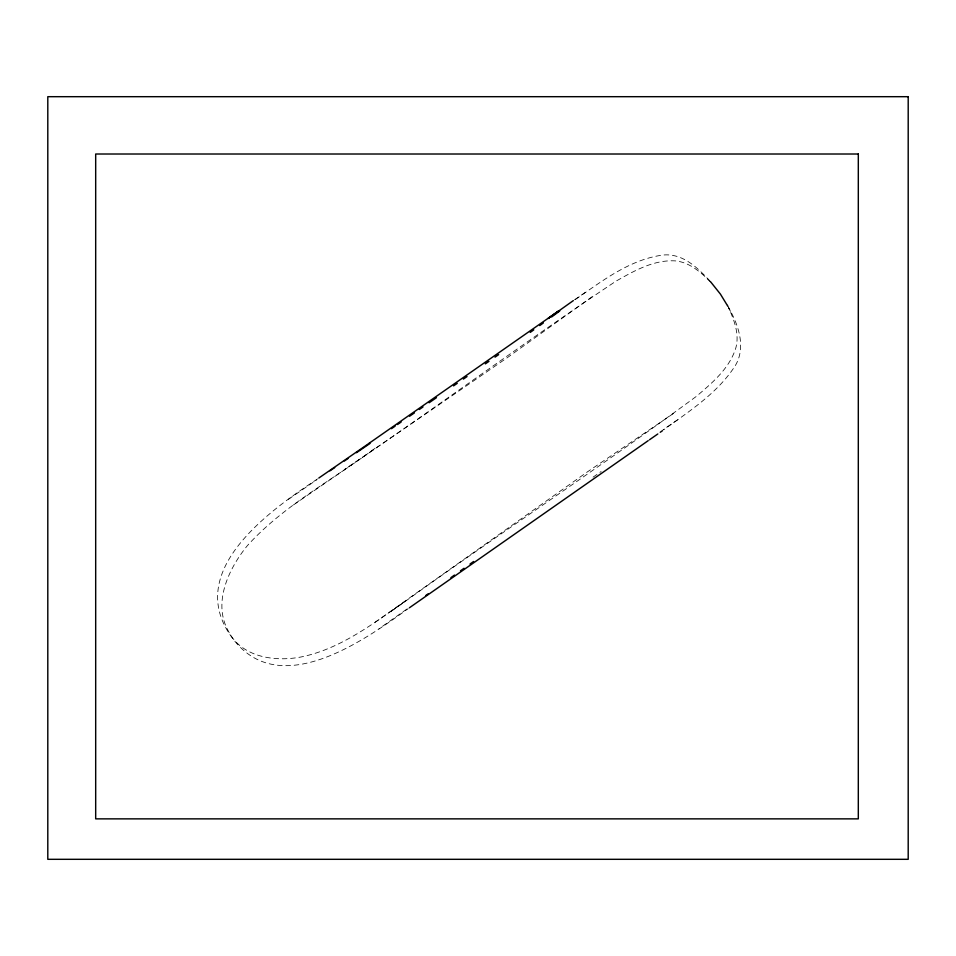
<?xml version="1.0" encoding="UTF-8"?>
<svg xmlns="http://www.w3.org/2000/svg" width="956" height="956" viewBox="0 0 956 956"><rect width="100%" height="100%" fill="white"/><g stroke="black" fill="none" stroke-linecap="round" stroke-linejoin="round"><path stroke-width="0.72" stroke-dasharray="4.78 3.58" d="M317.595 478.872C269.747 510.492 184.795 570.409 230.886 636.003C276.774 701.823 361.667 642.42 408.212 608.614M374.979 448.34C332.282 480.282 283.526 505.557 247.425 545.589C228.938 568.187 212.483 602.471 228.149 630.661C241.223 657.274 274.515 662.03 300.877 657.011C340.169 649.064 372.744 623.921 404.926 601.491L389.821 612.21L390.55 611.709M727.277 304.797C733.252 318.109 739.848 332.796 735.905 347.649C729.691 368.335 712.292 382.806 696.458 396.31C600.488 467.018 500.777 532.576 404.053 602.244L389.821 612.21M728.4 307.127L730.647 311.799L728.46 307.342C739.096 325.841 747.293 350.099 732.941 369.135C715.184 394.732 688.416 411.821 663.619 429.865M575.404 299.467C602.172 281.064 629.645 259.53 662.771 255.073C682.465 252.91 697.689 267.68 709.89 281.064L707.297 278.363L712.053 283.287C701.764 273.249 690.352 262.326 675.318 260.892C653.749 259.578 634.151 270.906 616.023 281.148C524.39 342.081 435.984 407.842 344.674 469.288M592.206 296.635L507.086 357.843L293.241 505.091M406.933 609.02L378.887 628.845M288.425 499.331L316.699 479.84M574.484 299.814L587.402 290.899M375.099 622.284L586.948 472.192L673.705 413.327M593.067 477.164L601.145 471.535M677.505 419.899L663.022 429.734M728.4 307.258L729.416 309.481"/><path stroke-width="1.43" d="M551.684 316.914L559.738 310.999M539.758 325.578L543.343 322.973M558.149 311.333L548.158 318.503L573.337 300.602M425.814 595.492L428.18 593.807M530.21 332.413L533.783 329.868M450.897 577.627L454.494 575.07M660.226 432.291L662.496 430.678M559.164 310.592L369.375 443.106M460.469 570.804L464.042 568.27M470.005 564.052L473.579 561.507M409.407 607.777L648.216 440.656M485.325 363.889L488.958 361.368M495.017 357.15L498.65 354.628M649.423 439.82L657.824 433.964M370.163 442.58L318.79 478.048M453.562 385.877L457.243 383.344M463.373 379.102L467.042 376.568M409.574 416.23L414.462 412.861M419.349 409.491L423.006 406.969M429.113 402.763L436.438 397.708M391.482 428.67L395.103 426.185M397.505 424.536L401.114 422.05M344.363 461.007L347.996 458.51M356.48 452.702L369.817 443.572M329.904 470.854L334.708 467.592M710.75 281.984L720.418 294.113L727.815 306.219M908.2 96.687L47.8 96.687L47.8 859.313L908.2 859.313L908.2 96.687M858.309 154.012L95.684 154.012L95.684 818.862L858.309 818.862L858.309 154.012"/></g></svg>
